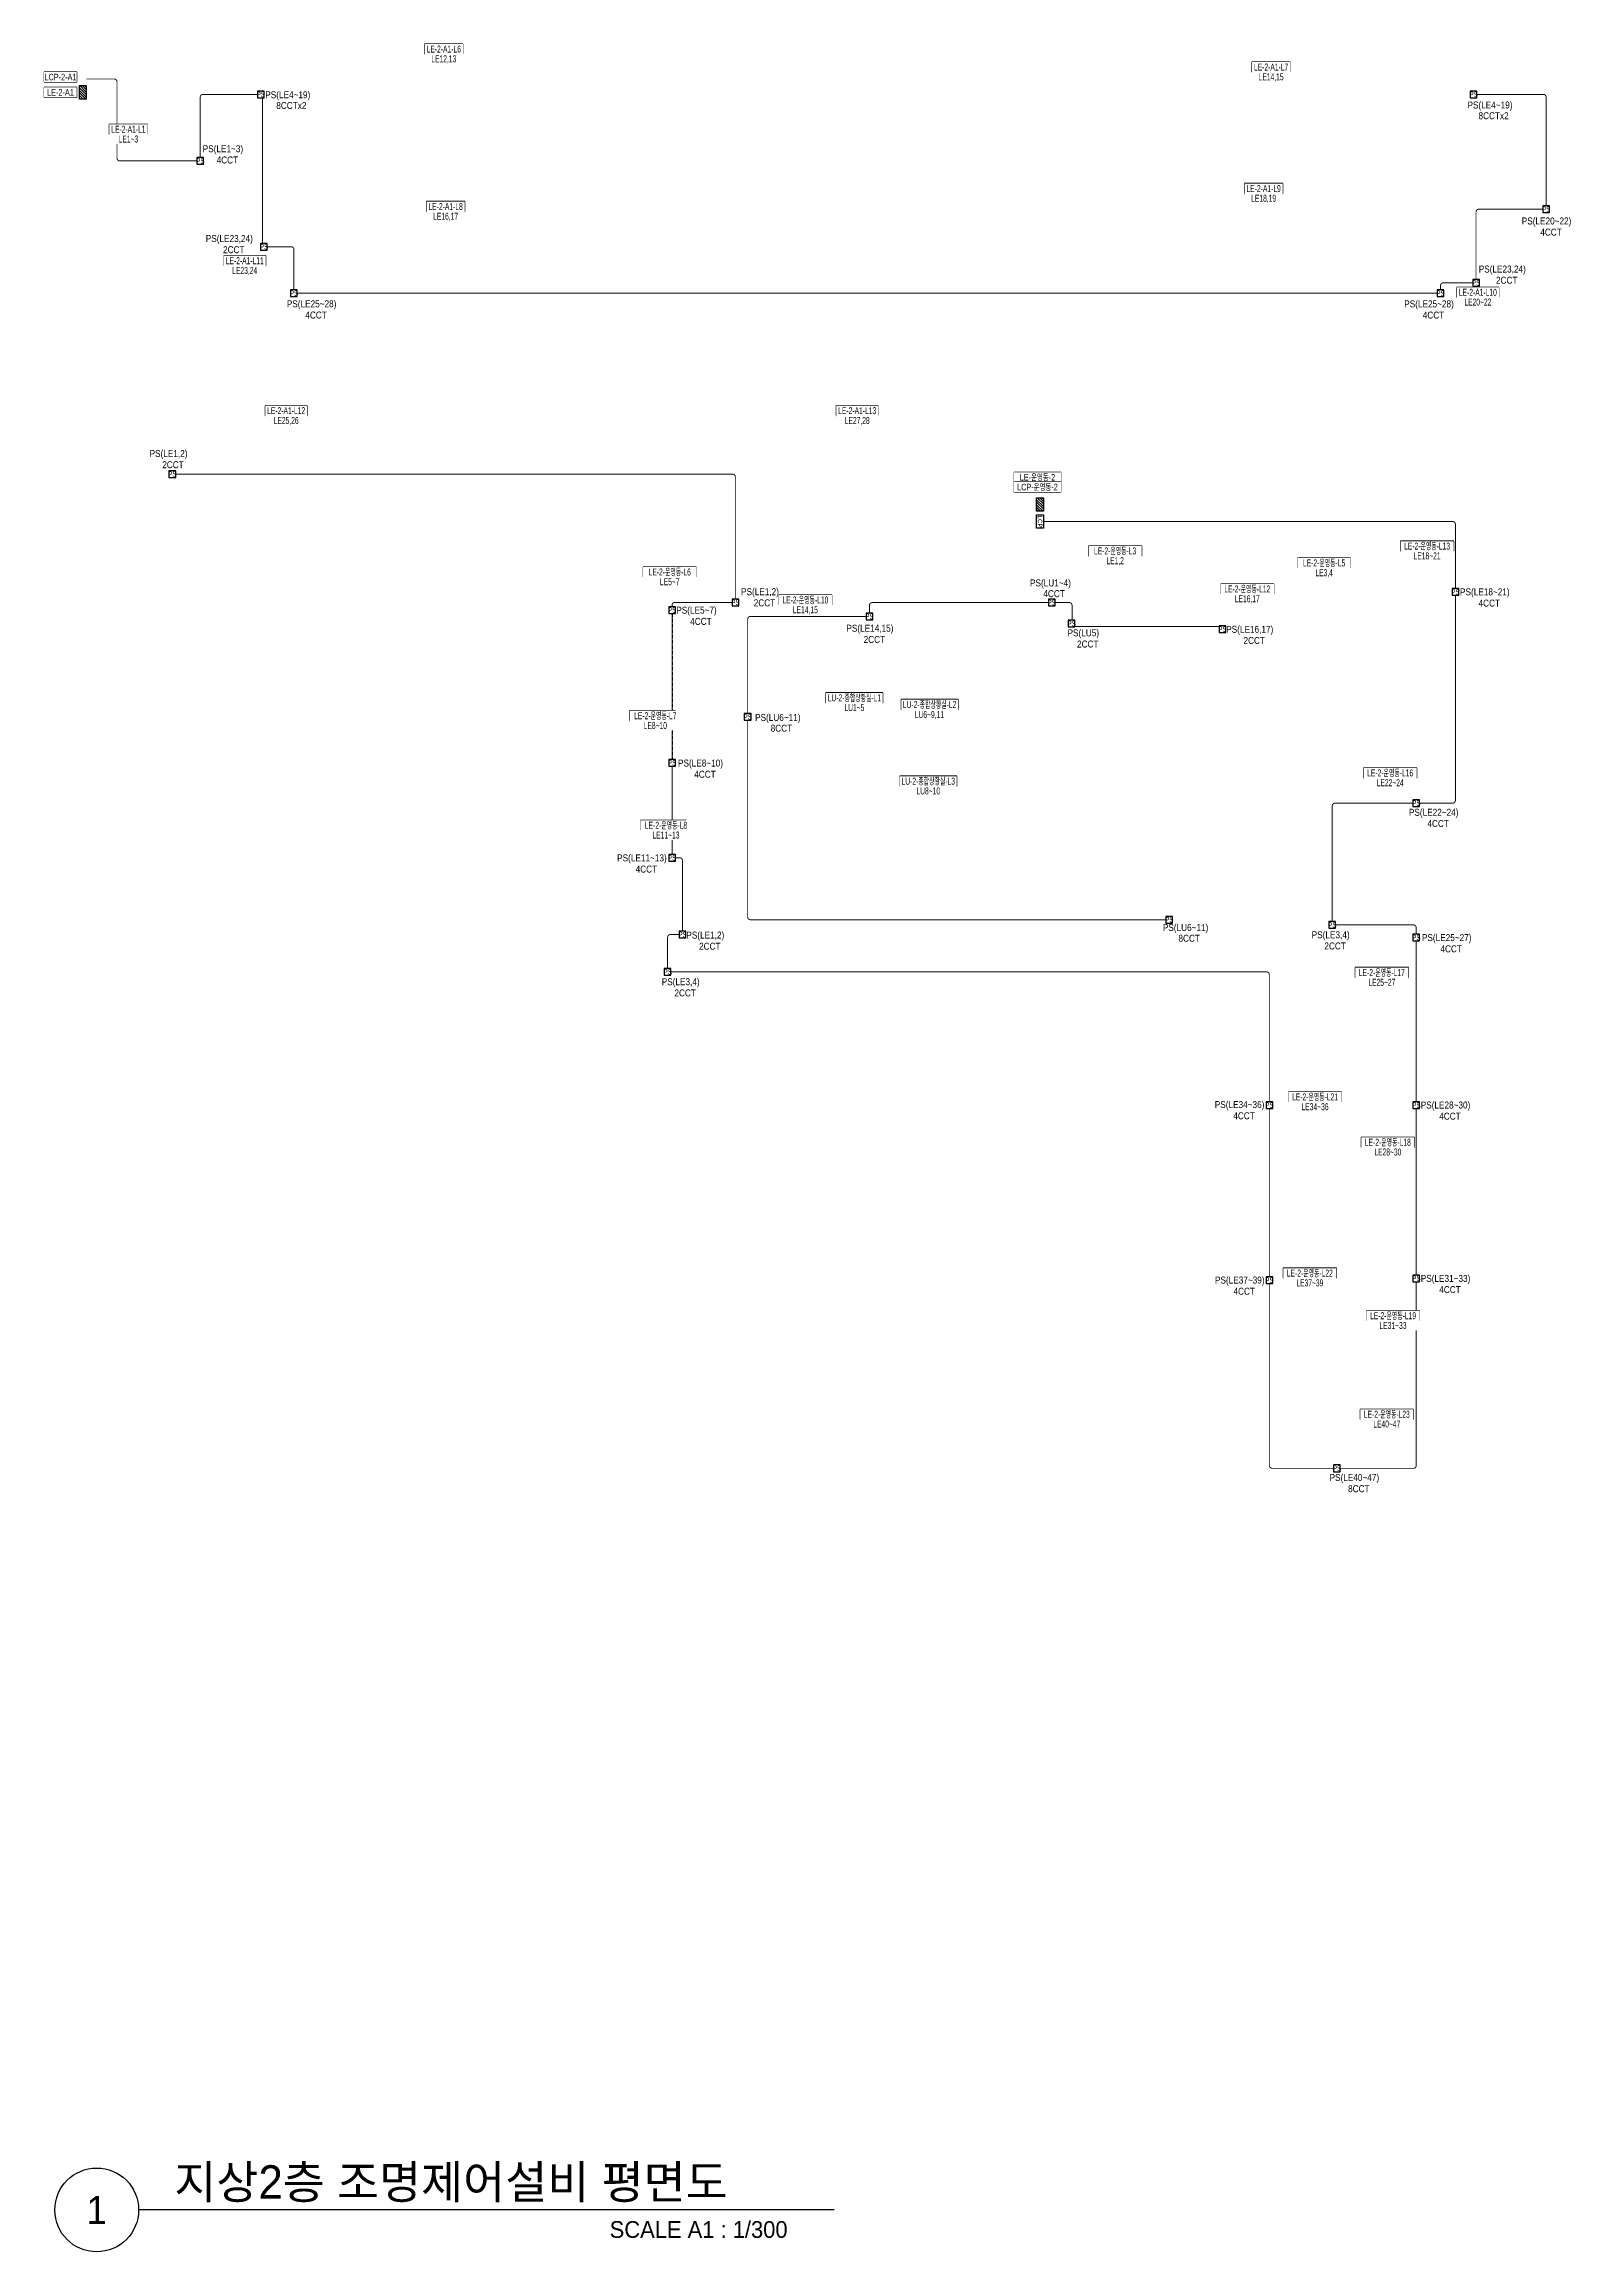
# Model space of a CAD drawing. Header units: millimetres. Extents: x 39625 to 501091, y -351975 to 836145.
# Drawn here: x 90549 to 172547, y -169350 to -50798 of the extents above; entities that cross this region are included whole.
import ezdxf
from ezdxf.enums import TextEntityAlignment as Align

# ---------------------------------------------------------------- set-up
doc = ezdxf.new("R2010")
doc.units = ezdxf.units.MM
doc.header["$LTSCALE"] = 150
doc.set_wipeout_variables(frame=1)
doc.linetypes.add('HIDDEN', pattern=[9.525, 6.35, -3.175])
for name, color, linetype in [('------01 Distribution Panel', 3, 'Continuous'), ('------02 Etc Panel', 3, 'Continuous'), ('------04 Lighting Switch', 2, 'Continuous'), ('-----30 Text', 2, 'Continuous'), ('-----41 Drawing Title', 2, 'Continuous')]:
    doc.layers.add(name, color=color, linetype=linetype)
doc.styles.add('ELEC', font='Dotum.ttf')

# ---------------------------------------------------------------- blocks, each defined once
blk = doc.blocks.new('ps')
blk.add_lwpolyline([(-79296, 80452), (-79751, 80452), (-79751, 79997), (-79296, 79997)], close=True)
at = {"style": 'ELEC', "width": 0.7}
blk.add_text('PS', height=379.2, dxfattribs=at).set_placement((-79517, 80226), align=Align.MIDDLE_CENTER)
blk = doc.blocks.new('A02')
h = blk.add_hatch()
h.set_pattern_fill('ANSI31', color=256, scale=25, style=0)
h.set_pattern_definition([(45, (-2000, -19200), (-56.1266, 56.1266), [])])
h.paths.add_polyline_path([(-300, 300), (-300, 0), (300, 0), (300, 300)])
blk.add_lwpolyline([(300, 0), (-300, 0), (-300, 300), (300, 300)], close=True)
blk = doc.blocks.new('A07')
blk.add_lwpolyline([(-300, 0), (-300, 300), (300, 300), (300, 0)], close=True)
at = {"style": 'ELEC'}
blk.add_text('LCP', height=200, dxfattribs=at).set_placement((0, 150), align=Align.MIDDLE)

msp = doc.modelspace()

# ---------------------------------------------------------------- linework, layer by layer
at = {"layer": '------01 Distribution Panel', "color": 1}
for points in [[(110985, -51323), (113040, -51323), (113040, -50798), (110985, -50798)], [(155420, -52288), (157475, -52288), (157475, -51763), (155420, -51763)], [(94047, -55630), (96101, -55630), (96101, -55105), (94047, -55105)], [(111086, -59777), (113141, -59777), (113141, -59252), (111086, -59252)], [(155021, -58812), (157076, -58812), (157076, -58287), (155021, -58287)], [(100196, -62688), (102451, -62688), (102451, -62163), (100196, -62163)], [(166424, -64386), (168679, -64386), (168679, -63861), (166424, -63861)], [(102420, -70742), (104674, -70742), (104674, -70217), (102420, -70217)], [(133091, -70742), (135346, -70742), (135346, -70217), (133091, -70217)], [(146642, -78274), (149497, -78274), (149497, -77749), (146642, -77749)], [(163398, -78013), (166253, -78013), (166253, -77488), (163398, -77488)], [(122721, -79406), (125576, -79406), (125576, -78881), (122721, -78881)], [(157865, -78918), (160720, -78918), (160720, -78393), (157865, -78393)], [(130005, -80908), (132860, -80908), (132860, -80383), (130005, -80383)], [(153741, -80317), (156596, -80317), (156596, -79792), (153741, -79792)], [(132538, -86160), (135593, -86160), (135593, -85635), (132538, -85635)], [(136579, -86522), (139633, -86522), (139633, -85997), (136579, -85997)], [(121995, -87122), (124450, -87122), (124450, -86597), (121995, -86597)], [(161415, -90196), (164270, -90196), (164270, -89671), (161415, -89671)], [(136506, -90637), (139561, -90637), (139561, -90112), (136506, -90112)], [(122570, -93004), (125025, -93004), (125025, -92479), (122570, -92479)], [(160967, -100914), (163822, -100914), (163822, -100389), (160967, -100389)], [(157380, -107594), (160235, -107594), (160235, -107069), (157380, -107069)], [(161290, -110027), (164144, -110027), (164144, -109502), (161290, -109502)], [(157101, -117055), (159956, -117055), (159956, -116530), (157101, -116530)], [(161569, -119342), (164423, -119342), (164423, -118817), (161569, -118817)], [(161234, -124634), (164089, -124634), (164089, -124109), (161234, -124109)]]:
    msp.add_lwpolyline(points, close=True, dxfattribs=at)
at = {"layer": '------01 Distribution Panel', "color": 1, "elevation": 0}
for points in [[(90549, -53647), (92304, -53647), (92304, -53122), (90549, -53122)], [(142641, -74318), (145157, -74318), (145157, -73793), (142641, -73793)]]:
    msp.add_lwpolyline(points, close=True, dxfattribs=at)
at = {"layer": '-----41 Drawing Title', "color": 7}
msp.add_line((132978, -167100), (95622, -167100), dxfattribs=at)
msp.add_circle((93372, -167100), 2250, dxfattribs=at)
at = {"color": 30, "linetype": 'HIDDEN', "lineweight": -3, "ltscale": 0.2}
msp.add_line((124274, -81370), (124274, -89210), dxfattribs=at)
at = {"color": 30, "linetype": 'HIDDEN', "lineweight": -3, "ltscale": 0.2, "const_width": 50}
for points in [[(92814, -52670), (94313, -52670, -0.4142136), (94463, -52820), (94463, -56920, 0.4142039), (94613, -57070), (98754, -57070)], [(98933, -56890), (98933, -53645, -0.4142001), (99083, -53495), (102004, -53495)], [(171216, -59481), (171216, -53645, 0.4142136), (171066, -53495), (167504, -53495)], [(167453, -63435), (167453, -59810, -0.4142136), (167603, -59660), (171036, -59660)], [(102533, -61675), (103813, -61675, -0.4142136), (103963, -61825), (103963, -63995)], [(165543, -63995), (165543, -63765, -0.4142136), (165693, -63615), (167274, -63615)], [(97613, -73885), (127523, -73885, -0.4142136), (127673, -74035), (127673, -80595)], [(166347, -80035), (166347, -76585, 0.4142136), (166197, -76435), (144214, -76435)], [(166347, -80395), (166347, -91405, -0.4142136), (166197, -91555), (164423, -91555)], [(127494, -80775), (124424, -80775, 0.4142136), (124274, -80925), (124274, -81010)], [(128334, -86745), (128334, -81680, -0.4142136), (128484, -81530), (134694, -81530)], [(144484, -80785), (135024, -80785, 0.4142136), (134874, -80935), (134874, -81350)], [(145757, -81735), (145757, -80935, 0.4142136), (145607, -80785), (144844, -80785)], [(150794, -97815), (128484, -97816, -0.4142337), (128334, -97666), (128334, -87105)], [(159733, -97915), (159733, -91705, -0.4142136), (159883, -91555), (164064, -91555)], [(124454, -94490), (124683, -94490, -0.4142136), (124833, -94640), (124833, -98435)], [(164243, -98595), (164243, -98245, 0.4142136), (164093, -98095), (159913, -98095)], [(124654, -98615), (124183, -98615, 0.4142136), (124033, -98765), (124033, -100435)], [(124213, -100615), (156203, -100615, -0.4142077), (156353, -100765), (156354, -107595)], [(156354, -117360), (156354, -127125, 0.4142136), (156504, -127275), (159804, -127275)], [(164243, -117255), (164243, -127125, -0.4142136), (164093, -127275), (160163, -127275)]]:
    msp.add_lwpolyline(points, format="xyb", dxfattribs=at)
for points in [[(102273, -53675), (102273, -61495)], [(104143, -64175), (165364, -64175)], [(124274, -81370), (124274, -89210)], [(153654, -82074), (145913, -82074)], [(124274, -89570), (124274, -94310)], [(164243, -98955), (164243, -107595)], [(156354, -107955), (156354, -116995)], [(164243, -107955), (164243, -116895)]]:
    msp.add_lwpolyline(points, dxfattribs=at)

# ---------------------------------------------------------------- block references
at = {"layer": '------01 Distribution Panel', "xscale": 1.2, "yscale": 1.2, "zscale": 1.2}
for p, rotation in [((92454, -53385), 270), ((144214, -75515), 90)]:
    msp.add_blockref('A02', p, dxfattribs=dict(at, rotation=rotation))
at = {"layer": '------02 Etc Panel', "xscale": 1.2, "yscale": 1.2, "zscale": 1.2, "rotation": 270}
msp.add_blockref('A07', (143854, -76435), dxfattribs=at)
at = {"layer": '------04 Lighting Switch', "xscale": 0.790589613177827, "yscale": 0.790589613177827, "zscale": 0.790589613177827}
for p in [(165054, -116920), (230194, -116920), (161804, -120495), (234086, -123085), (165224, -125100), (166834, -127600), (228414, -127600), (230324, -127040), (160304, -137310), (190544, -144200), (207534, -144210), (229218, -143640), (187144, -144615), (197744, -144955), (208604, -145340), (216704, -145640), (191204, -150350), (187144, -152815), (227114, -154980), (187144, -157915), (213844, -161240), (222604, -161520), (187704, -162040), (227114, -162200), (186904, -164040), (219224, -171200), (227114, -171200), (219224, -180600), (227114, -180500), (222854, -190700)]:
    msp.add_blockref('ps', p, dxfattribs=at)

# ---------------------------------------------------------------- texts
at = {"layer": '-----30 Text', "style": 'ELEC', "width": 0.9}
for s, p in [('PS(LE4~19)', (103634, -53562)), ('8CCTx2 ', (103888, -54092)), ('PS(LE4~19)', (168204, -54112)), ('8CCTx2 ', (168458, -54642)), ('PS(LE1~3)', (100151, -56463)), ('4CCT', (100391, -57018)), ('PS(LE20~22)', (171242, -60340)), ('PS(LE23,24)', (100494, -61282)), ('4CCT', (171482, -60894)), ('PS(LE23,24)', (168863, -62921)), ('PS(LE25~28)', (104915, -64789)), ('4CCT', (105154, -65344)), ('4CCT', (165170, -65346)), ('PS(LE1,2)', (97230, -72827)), ('2CCT', (97469, -73381)), ('PS(LU1~4)', (144597, -79776)), ('4CCT ', (144852, -80306)), ('PS(LE18~21)', (167926, -80258)), ('PS(LE5~7)', (125585, -81239)), ('4CCT', (125824, -81793)), ('4CCT', (168165, -80813)), ('PS(LE14,15)', (134900, -82209)), ('2CCT', (135139, -82764)), ('PS(LU5)', (146361, -82457)), ('2CCT', (146600, -83011)), ('PS(LE16,17)', (155301, -82268)), ('2CCT', (155540, -82822)), ('PS(LU6~11)', (129953, -87000)), ('8CCT ', (130208, -87530)), ('PS(LE8~10)', (125802, -89450)), ('4CCT', (126041, -90005)), ('PS(LE22~24)', (165179, -92094)), ('4CCT', (165419, -92649)), ('PS(LE11~13)', (122655, -94542)), ('4CCT', (122894, -95096)), ('PS(LU6~11)', (151854, -98281)), ('PS(LE1,2)', (126060, -98685)), ('2CCT', (126300, -99240)), ('8CCT ', (152108, -98811)), ('PS(LE3,4)', (159646, -98671)), ('2CCT', (159885, -99225)), ('PS(LE25~27)', (165879, -98823)), ('4CCT', (166118, -99378)), ('PS(LE3,4)', (124737, -101192)), ('2CCT', (124976, -101747)), ('PS(LE34~36)', (154755, -107789)), ('PS(LE28~30)', (165815, -107812, 0)), ('4CCT', (154994, -108344)), ('4CCT', (166054, -108366, 0)), ('PS(LE37~39)', (154764, -117212)), ('PS(LE31~33)', (165816, -117123, 0)), ('4CCT', (155004, -117766)), ('4CCT', (166055, -117677, 0)), ('PS(LE40~47)', (160919, -127814)), ('8CCT', (161159, -128369))]:
    msp.add_text(s, height=375, dxfattribs=at).set_placement(p, align=Align.MIDDLE)
at = {"layer": '-----41 Drawing Title', "color": 2, "style": 'ELEC'}
msp.add_text('지상2층 조명제어설비 평면도', height=1800, dxfattribs=at).set_placement((97539, -166500))
at = {"layer": '-----41 Drawing Title', "color": 7, "style": 'ELEC'}
msp.add_text('1', height=1500, dxfattribs=at).set_placement((93372, -167100), align=Align.MIDDLE)
at = {"layer": '-----41 Drawing Title', "style": 'ELEC'}
msp.add_text('SCALE A1 : 1/300', height=900, dxfattribs=at).set_placement((130478, -168600), align=Align.RIGHT)

# ---------------------------------------------------------------- next in the draw order: wipeouts: each hides what was drawn before it
at = {"color": 1}
msp.add_wipeout([(142641, -74318), (145157, -74318), (145157, -73793), (142641, -73793)], dxfattribs=at).dxf.layer = '------01 Distribution Panel'
for points in [[(110985, -51323), (113040, -51323), (113040, -50798), (110985, -50798)], [(155420, -52288), (157475, -52288), (157475, -51763), (155420, -51763)], [(90549, -53647), (92304, -53647), (92304, -53122), (90549, -53122)], [(94047, -55630), (96101, -55630), (96101, -55105), (94047, -55105)], [(111086, -59777), (113141, -59777), (113141, -59252), (111086, -59252)], [(155021, -58812), (157076, -58812), (157076, -58287), (155021, -58287)], [(100196, -62688), (102451, -62688), (102451, -62163), (100196, -62163)], [(166424, -64386), (168679, -64386), (168679, -63861), (166424, -63861)], [(102420, -70742), (104674, -70742), (104674, -70217), (102420, -70217)], [(133091, -70742), (135346, -70742), (135346, -70217), (133091, -70217)], [(146642, -78274), (149497, -78274), (149497, -77749), (146642, -77749)], [(163398, -78013), (166253, -78013), (166253, -77488), (163398, -77488)], [(122721, -79406), (125576, -79406), (125576, -78881), (122721, -78881)], [(157865, -78918), (160720, -78918), (160720, -78393), (157865, -78393)], [(130005, -80908), (132860, -80908), (132860, -80383), (130005, -80383)], [(153741, -80317), (156596, -80317), (156596, -79792), (153741, -79792)], [(132538, -86160), (135593, -86160), (135593, -85635), (132538, -85635)], [(136579, -86522), (139633, -86522), (139633, -85997), (136579, -85997)], [(121995, -87122), (124750, -87122), (124750, -86597), (121995, -86597)], [(161415, -90196), (164270, -90196), (164270, -89671), (161415, -89671)], [(136506, -90637), (139561, -90637), (139561, -90112), (136506, -90112)], [(122570, -93004), (125325, -93004), (125325, -92479), (122570, -92479)], [(160967, -100914), (163822, -100914), (163822, -100389), (160967, -100389)], [(157380, -107594), (160235, -107594), (160235, -107069), (157380, -107069)], [(161290, -110027), (164144, -110027), (164144, -109502), (161290, -109502)], [(157101, -117055), (159956, -117055), (159956, -116530), (157101, -116530)], [(161569, -119342), (164423, -119342), (164423, -118817), (161569, -118817)], [(161234, -124634), (164089, -124634), (164089, -124109), (161234, -124109)]]:
    msp.add_wipeout(points, dxfattribs=at)

# ---------------------------------------------------------------- next in the draw order: linework, layer by layer
at = {"layer": '------01 Distribution Panel', "color": 1, "elevation": 0}
for points in [[(90549, -52827), (92304, -52827), (92304, -52302), (90549, -52302)], [(142641, -74843), (145157, -74843), (145157, -74318), (142641, -74318)]]:
    msp.add_lwpolyline(points, close=True, dxfattribs=at)

# ---------------------------------------------------------------- next in the draw order: texts
at = {"layer": '-----30 Text', "style": 'ELEC', "width": 0.9}
for p in [(100733, -61836), (169102, -63475)]:
    msp.add_text('2CCT', height=375, dxfattribs=at).set_placement(p, align=Align.MIDDLE)

# ---------------------------------------------------------------- next in the draw order: wipeouts: each hides what was drawn before it
at = {"color": 1}
for points in [[(110985, -51848), (113040, -51848), (113040, -51323), (110985, -51323)], [(155420, -52813), (157475, -52813), (157475, -52288), (155420, -52288)], [(94047, -56155), (96101, -56155), (96101, -55630), (94047, -55630)], [(155021, -59337), (157076, -59337), (157076, -58812), (155021, -58812)], [(111086, -60302), (113141, -60302), (113141, -59777), (111086, -59777)], [(100196, -63213), (102451, -63213), (102451, -62688), (100196, -62688)], [(166424, -64911), (168679, -64911), (168679, -64386), (166424, -64386)], [(102420, -71267), (104674, -71267), (104674, -70742), (102420, -70742)], [(133091, -71267), (135346, -71267), (135346, -70742), (133091, -70742)], [(163398, -78538), (166253, -78538), (166253, -78013), (163398, -78013)], [(122721, -79931), (125576, -79931), (125576, -79406), (122721, -79406)], [(146642, -78799), (149497, -78799), (149497, -78274), (146642, -78274)], [(157865, -79443), (160720, -79443), (160720, -78918), (157865, -78918)], [(153741, -80842), (156596, -80842), (156596, -80317), (153741, -80317)], [(130005, -81433), (132860, -81433), (132860, -80908), (130005, -80908)], [(132538, -86685), (135593, -86685), (135593, -86160), (132538, -86160)], [(136579, -87047), (139633, -87047), (139633, -86522), (136579, -86522)], [(121995, -87647), (124750, -87647), (124750, -87122), (121995, -87122)], [(136506, -91162), (139561, -91162), (139561, -90637), (136506, -90637)], [(161415, -90721), (164270, -90721), (164270, -90196), (161415, -90196)], [(122570, -93529), (125325, -93529), (125325, -93004), (122570, -93004)], [(160967, -101439), (163822, -101439), (163822, -100914), (160967, -100914)], [(157380, -108119), (160235, -108119), (160235, -107594), (157380, -107594)], [(161290, -110552), (164144, -110552), (164144, -110027), (161290, -110027)], [(157101, -117580), (159956, -117580), (159956, -117055), (157101, -117055)], [(161569, -119867), (164423, -119867), (164423, -119342), (161569, -119342)], [(161234, -125159), (164089, -125159), (164089, -124634), (161234, -124634)]]:
    msp.add_wipeout(points, dxfattribs=at)

# ---------------------------------------------------------------- next in the draw order: texts
at = {"layer": '-----30 Text', "style": 'ELEC', "width": 0.9}
for s, p in [('PS(LE25~28)', (164930, -64792)), ('PS(LE1,2)', (128997, -80247)), ('2CCT', (129236, -80801))]:
    msp.add_text(s, height=375, dxfattribs=at).set_placement(p, align=Align.MIDDLE)
at = {"style": 'ELEC', "width": 0.6}
for s, p in [('LE-2-A1-L6', (112013, -51061)), ('LE12,13', (112013, -51586)), ('LE-2-A1-L7', (156448, -52026)), ('LE14,15', (156448, -52551)), ('LE-2-A1-L1', (95074, -55367)), ('LE1~3', (95074, -55892)), ('LE-2-A1-L9', (156048, -58549)), ('LE18,19', (156048, -59074)), ('LE-2-A1-L8', (112113, -59514)), ('LE16,17', (112113, -60039)), ('LE-2-A1-L11', (101323, -62426)), ('LE23,24', (101323, -62951)), ('LE-2-A1-L10', (167551, -64124)), ('LE20~22', (167551, -64649)), ('LE-2-A1-L12', (103547, -70480)), ('LE25,26', (103547, -71005)), ('LE-2-A1-L13', (134218, -70480)), ('LE27,28', (134218, -71005)), ('LE-2-운영동-L3', (148069, -78011)), ('LE-2-운영동-L13', (164825, -77750)), ('LE18~21', (164825, -78275)), ('LE-2-운영동-L6', (124148, -79143)), ('LE1,2', (148069, -78536)), ('LE-2-운영동-L5', (159293, -78655)), ('LE3,4', (159293, -79180)), ('LE5~7', (124148, -79668)), ('LE-2-운영동-L10', (131433, -80646)), ('LE-2-운영동-L12', (155168, -80055)), ('LE16,17', (155168, -80580)), ('LE14,15', (131433, -81171)), ('LU-2-종합상황실-L1', (134066, -85898)), ('LU1~5', (134066, -86423)), ('LU-2-종합상황실-L2', (138106, -86259)), ('LE-2-운영동-L7', (123373, -86859)), ('LE8~10', (123373, -87384)), ('LU6~9,11', (138095, -86798)), ('LE-2-운영동-L16', (162843, -89934)), ('LU-2-종합상황실-L3', (138034, -90375)), ('LU8~10', (138034, -90900)), ('LE22~24', (162843, -90459)), ('LE-2-운영동-L8', (123948, -92742)), ('LE11~13', (123948, -93267)), ('LE-2-운영동-L17', (162395, -100652)), ('LE25~27', (162395, -101177)), ('LE-2-운영동-L21', (158807, -107331)), ('LE34~36', (158807, -107856)), ('LE-2-운영동-L18', (162717, -109764)), ('LE28~30', (162717, -110289)), ('LE-2-운영동-L22', (158528, -116792)), ('LE37~39', (158528, -117317)), ('LE-2-운영동-L19', (162996, -119080)), ('LE31~33', (162996, -119605)), ('LE-2-운영동-L23', (162661, -124371)), ('LE40~47', (162661, -124896))]:
    msp.add_text(s, height=375, dxfattribs=at).set_placement(p, align=Align.MIDDLE_CENTER)

# ---------------------------------------------------------------- next in the draw order: wipeouts: each hides what was drawn before it
at = {"color": 1}
msp.add_wipeout([(142641, -74843), (145157, -74843), (145157, -74318), (142641, -74318)], dxfattribs=at).dxf.layer = '------01 Distribution Panel'
msp.add_wipeout([(90549, -52827), (92304, -52827), (92304, -52302), (90549, -52302)], dxfattribs=at)

# ---------------------------------------------------------------- next in the draw order: texts
at = {"layer": '------01 Distribution Panel', "style": 'ELEC', "width": 0.7}
for s, p in [('LCP-2-A1', (91426, -52565)), ('LE-2-A1', (91426, -53385)), ('LCP-운영동-2', (143899, -74581)), ('LE-운영동-2', (143899, -74056))]:
    msp.add_text(s, height=350, dxfattribs=at).set_placement(p, align=Align.MIDDLE_CENTER)

doc.saveas('drawing.dxf')
